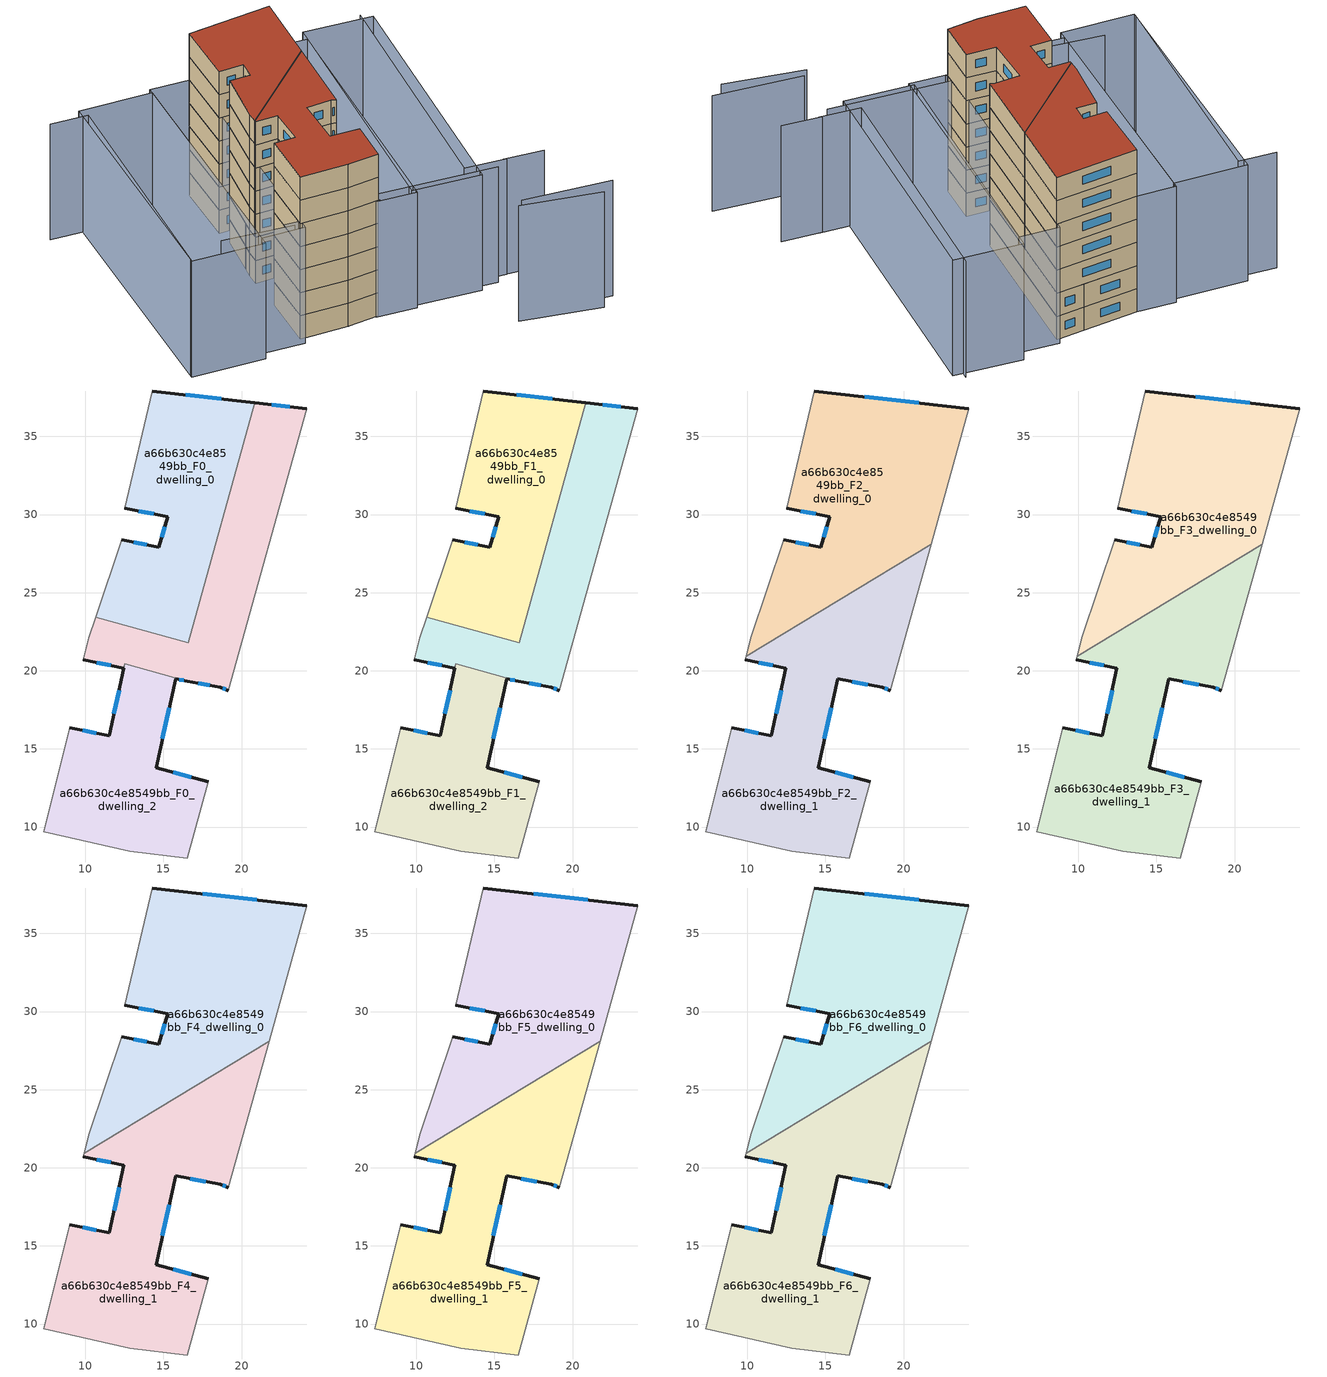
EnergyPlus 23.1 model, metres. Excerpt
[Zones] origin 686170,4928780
a66b630c4e8549bb_F0_dwelling_0
 floor ground (EU_floor_Construction): 20.84,37.16 16.57,21.78 10.65,23.43 12.33,28.38 14.7,27.91 15.27,29.87 12.51,30.39 14.29,37.91 z0
 wall outside (EU_wall_Construction): 12.51,30.39 15.27,29.87 14.7,27.91 12.33,28.38 / 20.84,37.16 14.29,37.91 z0:3
 wall adiabatic (EU_wall_Construction): 14.29,37.91 12.51,30.39 / 12.33,28.38 10.65,23.43 z0:3
 wall to a66b630c4e8549bb_F0_dwelling_1 (EU_wall_Construction): 10.65,23.43 16.57,21.78 20.84,37.16 z0:3
 window (EU_Window_Construction): 15.08,29.23 14.89,28.55 / 13.41,30.22 14.37,30.04 / 18.71,37.4 16.42,37.66 / 13.93,28.06 13.1,28.23 z0.98:2.02
a66b630c4e8549bb_F0_dwelling_1
 floor ground (EU_floor_Construction): 24.17,36.77 19.16,18.74 18.63,18.95 16.53,19.34 12.52,20.45 12.46,20.17 9.88,20.7 10.21,22.13 10.65,23.43 16.57,21.78 20.84,37.16 z0
 wall outside (EU_wall_Construction): 24.17,36.77 20.84,37.16 / 16.53,19.34 18.63,18.95 19.16,18.74 / 9.88,20.7 12.46,20.17 z0:3
 wall adiabatic (EU_wall_Construction): 10.65,23.43 10.21,22.13 9.88,20.7 / 19.16,18.74 24.17,36.77 z0:3
 wall to a66b630c4e8549bb_F0_dwelling_2 (EU_wall_Construction): 12.46,20.17 12.52,20.45 16.53,19.34 z0:3
 window (EU_Window_Construction): 23.08,36.9 21.92,37.03 / 18.8,18.88 18.99,18.81 / 17.22,19.21 17.95,19.08 / 10.72,20.53 11.62,20.34 z0.98:2.02
a66b630c4e8549bb_F0_dwelling_2
 floor ground (EU_floor_Construction): 16.53,19.34 15.77,19.48 14.53,13.8 17.85,12.91 16.53,8.02 12.83,8.46 7.34,9.7 9.01,16.35 11.53,15.84 12.52,20.45 z0
 wall outside (EU_wall_Construction): 17.85,12.91 14.53,13.8 15.77,19.48 16.53,19.34 / 12.46,20.17 11.53,15.84 9.01,16.35 z0:3
 wall adiabatic (EU_wall_Construction): 9.01,16.35 7.34,9.7 12.83,8.46 16.53,8.02 17.85,12.91 z0:3
 window (EU_Window_Construction): 14.93,15.65 15.37,17.63 / 16.77,13.2 15.61,13.51 / 10.71,16.01 9.83,16.18 / 12.16,18.76 11.83,17.25 / 16.02,19.43 16.29,19.38 z0.98:2.02
a66b630c4e8549bb_F1_dwelling_0
 floor to a66b630c4e8549bb_F0_dwelling_0 (EU_floor_Construction): 20.84,37.16 16.57,21.78 10.65,23.43 12.33,28.38 14.7,27.91 15.27,29.87 12.51,30.39 14.29,37.91 z3
 wall outside (EU_wall_Construction): 12.51,30.39 15.27,29.87 14.7,27.91 12.33,28.38 / 20.84,37.16 14.29,37.91 z3:6
 wall adiabatic (EU_wall_Construction): 14.29,37.91 12.51,30.39 / 12.33,28.38 10.65,23.43 z3:6
 wall to a66b630c4e8549bb_F1_dwelling_1 (EU_wall_Construction): 10.65,23.43 16.57,21.78 20.84,37.16 z3:6
 window (EU_Window_Construction): 15.08,29.23 14.89,28.55 / 13.41,30.22 14.37,30.04 / 18.71,37.4 16.42,37.66 / 13.93,28.06 13.1,28.23 z3.98:5.02
a66b630c4e8549bb_F1_dwelling_1
 floor to a66b630c4e8549bb_F0_dwelling_1 (EU_floor_Construction): 24.17,36.77 19.16,18.74 18.63,18.95 16.53,19.34 12.52,20.45 12.46,20.17 9.88,20.7 10.21,22.13 10.65,23.43 16.57,21.78 20.84,37.16 z3
 wall outside (EU_wall_Construction): 24.17,36.77 20.84,37.16 / 16.53,19.34 18.63,18.95 19.16,18.74 / 9.88,20.7 12.46,20.17 z3:6
 wall adiabatic (EU_wall_Construction): 10.65,23.43 10.21,22.13 9.88,20.7 / 19.16,18.74 24.17,36.77 z3:6
 wall to a66b630c4e8549bb_F1_dwelling_2 (EU_wall_Construction): 12.46,20.17 12.52,20.45 16.53,19.34 z3:6
 window (EU_Window_Construction): 23.08,36.9 21.92,37.03 / 18.8,18.88 18.99,18.81 / 17.22,19.21 17.95,19.08 / 10.72,20.53 11.62,20.34 z3.98:5.02
a66b630c4e8549bb_F1_dwelling_2
 floor to a66b630c4e8549bb_F0_dwelling_2 (EU_floor_Construction): 16.53,19.34 15.77,19.48 14.53,13.8 17.85,12.91 16.53,8.02 12.83,8.46 7.34,9.7 9.01,16.35 11.53,15.84 12.52,20.45 z3
 wall outside (EU_wall_Construction): 17.85,12.91 14.53,13.8 15.77,19.48 16.53,19.34 / 12.46,20.17 11.53,15.84 9.01,16.35 z3:6
 wall adiabatic (EU_wall_Construction): 9.01,16.35 7.34,9.7 12.83,8.46 16.53,8.02 17.85,12.91 z3:6
 window (EU_Window_Construction): 14.93,15.65 15.37,17.63 / 16.77,13.2 15.61,13.51 / 10.71,16.01 9.83,16.18 / 12.16,18.76 11.83,17.25 / 16.02,19.43 16.29,19.38 z3.98:5.02
a66b630c4e8549bb_F2_dwelling_0
 floor to a66b630c4e8549bb_F1_dwelling_0 (EU_floor_Construction): 20.84,37.16 17.63,25.6 12.99,22.78 10.65,23.43 12.33,28.38 14.7,27.91 15.27,29.87 12.51,30.39 14.29,37.91 z6
 floor to a66b630c4e8549bb_F1_dwelling_1 (EU_floor_Construction): 24.17,36.77 21.76,28.11 17.63,25.6 20.84,37.16 z6; 12.99,22.78 9.93,20.92 10.21,22.13 10.65,23.43 z6
 wall outside (EU_wall_Construction): 12.51,30.39 15.27,29.87 14.7,27.91 12.33,28.38 / 24.17,36.77 14.29,37.91 z6:9
 wall adiabatic (EU_wall_Construction): 14.29,37.91 12.51,30.39 / 21.76,28.11 24.17,36.77 / 12.33,28.38 10.21,22.13 9.93,20.92 z6:9
 wall to a66b630c4e8549bb_F2_dwelling_1 (EU_wall_Construction): 9.93,20.92 21.76,28.11 z6:9
 window (EU_Window_Construction): 15.08,29.23 14.89,28.55 / 13.41,30.22 14.37,30.04 / 20.95,37.14 17.5,37.54 / 13.93,28.06 13.1,28.23 z6.98:8.02
a66b630c4e8549bb_F2_dwelling_1
 floor to a66b630c4e8549bb_F1_dwelling_0 (EU_floor_Construction): 17.63,25.6 16.57,21.78 12.99,22.78 z6
 floor to a66b630c4e8549bb_F1_dwelling_1 (EU_floor_Construction): 16.57,21.78 15.79,19.54 12.52,20.45 12.46,20.17 9.88,20.7 9.93,20.92 12.99,22.78 z6; 21.76,28.11 19.16,18.74 18.63,18.95 16.53,19.34 15.79,19.54 16.57,21.78 17.63,25.6 z6
 floor to a66b630c4e8549bb_F1_dwelling_2 (EU_floor_Construction): 15.79,19.54 15.77,19.48 14.53,13.8 17.85,12.91 16.53,8.02 12.83,8.46 7.34,9.7 9.01,16.35 11.53,15.84 12.52,20.45 z6; 16.53,19.34 15.77,19.48 15.79,19.54 z6
 wall outside (EU_wall_Construction): 17.85,12.91 14.53,13.8 15.77,19.48 18.63,18.95 19.16,18.74 / 9.88,20.7 12.46,20.17 11.53,15.84 9.01,16.35 z6:9
 wall adiabatic (EU_wall_Construction): 9.93,20.92 9.88,20.7 / 19.16,18.74 21.76,28.11 / 9.01,16.35 7.34,9.7 12.83,8.46 16.53,8.02 17.85,12.91 z6:9
 window (EU_Window_Construction): 18.8,18.88 18.99,18.81 / 16.7,19.31 17.7,19.12 / 14.93,15.65 15.37,17.63 / 16.77,13.2 15.61,13.51 / 10.71,16.01 9.83,16.18 / 12.16,18.76 11.83,17.25 / 10.72,20.53 11.62,20.34 z6.98:8.02
a66b630c4e8549bb_F3_dwelling_0
 floor to a66b630c4e8549bb_F2_dwelling_0 (EU_floor_Construction): 24.17,36.77 21.76,28.11 9.93,20.92 10.21,22.13 12.33,28.38 14.7,27.91 15.27,29.87 12.51,30.39 14.29,37.91 z9
 wall outside (EU_wall_Construction): 12.51,30.39 15.27,29.87 14.7,27.91 12.33,28.38 / 24.17,36.77 14.29,37.91 z9:12
 wall adiabatic (EU_wall_Construction): 14.29,37.91 12.51,30.39 / 21.76,28.11 24.17,36.77 / 12.33,28.38 10.21,22.13 9.93,20.92 z9:12
 wall to a66b630c4e8549bb_F3_dwelling_1 (EU_wall_Construction): 9.93,20.92 21.76,28.11 z9:12
 window (EU_Window_Construction): 15.08,29.23 14.89,28.55 / 13.41,30.22 14.37,30.04 / 20.95,37.14 17.5,37.54 / 13.93,28.06 13.1,28.23 z9.98:11.02
a66b630c4e8549bb_F3_dwelling_1
 floor to a66b630c4e8549bb_F2_dwelling_1 (EU_floor_Construction): 21.76,28.11 19.16,18.74 18.63,18.95 15.77,19.48 14.53,13.8 17.85,12.91 16.53,8.02 12.83,8.46 7.34,9.7 9.01,16.35 11.53,15.84 12.46,20.17 9.88,20.7 9.93,20.92 z9
 wall outside (EU_wall_Construction): 17.85,12.91 14.53,13.8 15.77,19.48 18.63,18.95 19.16,18.74 / 9.88,20.7 12.46,20.17 11.53,15.84 9.01,16.35 z9:12
 wall adiabatic (EU_wall_Construction): 9.93,20.92 9.88,20.7 / 19.16,18.74 21.76,28.11 / 9.01,16.35 7.34,9.7 12.83,8.46 16.53,8.02 17.85,12.91 z9:12
 window (EU_Window_Construction): 18.8,18.88 18.99,18.81 / 16.7,19.31 17.7,19.12 / 14.93,15.65 15.37,17.63 / 16.77,13.2 15.61,13.51 / 10.71,16.01 9.83,16.18 / 12.16,18.76 11.83,17.25 / 10.72,20.53 11.62,20.34 z9.98:11.02
a66b630c4e8549bb_F4_dwelling_0
 floor to a66b630c4e8549bb_F3_dwelling_0 (EU_floor_Construction): 24.17,36.77 21.76,28.11 9.93,20.92 10.21,22.13 12.33,28.38 14.7,27.91 15.27,29.87 12.51,30.39 14.29,37.91 z12
 wall outside (EU_wall_Construction): 12.51,30.39 15.27,29.87 14.7,27.91 12.33,28.38 / 24.17,36.77 14.29,37.91 z12:15
 wall adiabatic (EU_wall_Construction): 14.29,37.91 12.51,30.39 / 21.76,28.11 24.17,36.77 / 12.33,28.38 10.21,22.13 9.93,20.92 z12:15
 wall to a66b630c4e8549bb_F4_dwelling_1 (EU_wall_Construction): 9.93,20.92 21.76,28.11 z12:15
 window (EU_Window_Construction): 15.08,29.23 14.89,28.55 / 13.41,30.22 14.37,30.04 / 20.95,37.14 17.5,37.54 / 13.93,28.06 13.1,28.23 z12.98:14.02
a66b630c4e8549bb_F4_dwelling_1
 floor to a66b630c4e8549bb_F3_dwelling_1 (EU_floor_Construction): 21.76,28.11 19.16,18.74 18.63,18.95 15.77,19.48 14.53,13.8 17.85,12.91 16.53,8.02 12.83,8.46 7.34,9.7 9.01,16.35 11.53,15.84 12.46,20.17 9.88,20.7 9.93,20.92 z12
 wall outside (EU_wall_Construction): 17.85,12.91 14.53,13.8 15.77,19.48 18.63,18.95 19.16,18.74 / 9.88,20.7 12.46,20.17 11.53,15.84 9.01,16.35 z12:15
 wall adiabatic (EU_wall_Construction): 9.93,20.92 9.88,20.7 / 19.16,18.74 21.76,28.11 / 9.01,16.35 7.34,9.7 12.83,8.46 16.53,8.02 17.85,12.91 z12:15
 window (EU_Window_Construction): 18.8,18.88 18.99,18.81 / 16.7,19.31 17.7,19.12 / 14.93,15.65 15.37,17.63 / 16.77,13.2 15.61,13.51 / 10.71,16.01 9.83,16.18 / 12.16,18.76 11.83,17.25 / 10.72,20.53 11.62,20.34 z12.98:14.02
a66b630c4e8549bb_F5_dwelling_0
 floor to a66b630c4e8549bb_F4_dwelling_0 (EU_floor_Construction): 24.17,36.77 21.76,28.11 9.93,20.92 10.21,22.13 12.33,28.38 14.7,27.91 15.27,29.87 12.51,30.39 14.29,37.91 z15
 wall outside (EU_wall_Construction): 12.51,30.39 15.27,29.87 14.7,27.91 12.33,28.38 / 24.17,36.77 14.29,37.91 z15:18
 wall adiabatic (EU_wall_Construction): 14.29,37.91 12.51,30.39 / 21.76,28.11 24.17,36.77 / 12.33,28.38 10.21,22.13 9.93,20.92 z15:18
 wall to a66b630c4e8549bb_F5_dwelling_1 (EU_wall_Construction): 9.93,20.92 21.76,28.11 z15:18
 window (EU_Window_Construction): 15.08,29.23 14.89,28.55 / 13.41,30.22 14.37,30.04 / 20.95,37.14 17.5,37.54 / 13.93,28.06 13.1,28.23 z15.98:17.02
a66b630c4e8549bb_F5_dwelling_1
 floor to a66b630c4e8549bb_F4_dwelling_1 (EU_floor_Construction): 21.76,28.11 19.16,18.74 18.63,18.95 15.77,19.48 14.53,13.8 17.85,12.91 16.53,8.02 12.83,8.46 7.34,9.7 9.01,16.35 11.53,15.84 12.46,20.17 9.88,20.7 9.93,20.92 z15
 wall outside (EU_wall_Construction): 17.85,12.91 14.53,13.8 15.77,19.48 18.63,18.95 19.16,18.74 / 9.88,20.7 12.46,20.17 11.53,15.84 9.01,16.35 z15:18
 wall adiabatic (EU_wall_Construction): 9.93,20.92 9.88,20.7 / 19.16,18.74 21.76,28.11 / 9.01,16.35 7.34,9.7 12.83,8.46 16.53,8.02 17.85,12.91 z15:18
 window (EU_Window_Construction): 18.8,18.88 18.99,18.81 / 16.7,19.31 17.7,19.12 / 14.93,15.65 15.37,17.63 / 16.77,13.2 15.61,13.51 / 10.71,16.01 9.83,16.18 / 12.16,18.76 11.83,17.25 / 10.72,20.53 11.62,20.34 z15.98:17.02
a66b630c4e8549bb_F6_dwelling_0
 floor to a66b630c4e8549bb_F5_dwelling_0 (EU_floor_Construction): 24.17,36.77 21.76,28.11 9.93,20.92 10.21,22.13 12.33,28.38 14.7,27.91 15.27,29.87 12.51,30.39 14.29,37.91 z18
 wall outside (EU_wall_Construction): 12.51,30.39 15.27,29.87 14.7,27.91 12.33,28.38 / 24.17,36.77 14.29,37.91 z18:21
 wall adiabatic (EU_wall_Construction): 14.29,37.91 12.51,30.39 / 21.76,28.11 24.17,36.77 / 12.33,28.38 10.21,22.13 9.93,20.92 z18:21
 wall to a66b630c4e8549bb_F6_dwelling_1 (EU_wall_Construction): 9.93,20.92 21.76,28.11 z18:21
 window (EU_Window_Construction): 15.08,29.23 14.89,28.55 / 13.41,30.22 14.37,30.04 / 20.95,37.14 17.5,37.54 / 13.93,28.06 13.1,28.23 z18.98:20.02
 roof outside (EU_roof_Construction): 21.76,28.11 24.17,36.77 14.29,37.91 12.51,30.39 15.27,29.87 14.7,27.91 12.33,28.38 10.21,22.13 9.93,20.92 z21
a66b630c4e8549bb_F6_dwelling_1
 floor to a66b630c4e8549bb_F5_dwelling_1 (EU_floor_Construction): 21.76,28.11 19.16,18.74 18.63,18.95 15.77,19.48 14.53,13.8 17.85,12.91 16.53,8.02 12.83,8.46 7.34,9.7 9.01,16.35 11.53,15.84 12.46,20.17 9.88,20.7 9.93,20.92 z18
 wall outside (EU_wall_Construction): 17.85,12.91 14.53,13.8 15.77,19.48 18.63,18.95 19.16,18.74 / 9.88,20.7 12.46,20.17 11.53,15.84 9.01,16.35 z18:21
 wall adiabatic (EU_wall_Construction): 9.93,20.92 9.88,20.7 / 19.16,18.74 21.76,28.11 / 9.01,16.35 7.34,9.7 12.83,8.46 16.53,8.02 17.85,12.91 z18:21
 window (EU_Window_Construction): 18.8,18.88 18.99,18.81 / 16.7,19.31 17.7,19.12 / 14.93,15.65 15.37,17.63 / 16.77,13.2 15.61,13.51 / 10.71,16.01 9.83,16.18 / 12.16,18.76 11.83,17.25 / 10.72,20.53 11.62,20.34 z18.98:20.02
 roof outside (EU_roof_Construction): 16.53,8.02 17.85,12.91 14.53,13.8 15.77,19.48 18.63,18.95 19.16,18.74 21.76,28.11 9.93,20.92 9.88,20.7 12.46,20.17 11.53,15.84 9.01,16.35 7.34,9.7 12.83,8.46 z21
shading: 28.59,-1.3 38.54,-4.31 / 16.81,9.07 30.44,5.1 / 11.86,9.42 16.72,7.96 / 5.9,10.49 12.92,8.43 / -1.23,12.3 6.68,9.76 / 36.51,-5.42 27.73,-1.95 / 36.18,4.58 31.68,5.89 / 32.06,5.74 27.42,7.1 / 27.42,7.1 36,36.31 / -2.41,40.53 1.83,39.34 / 1.83,39.34 -6,11.4 / 20.41,7.22 29.2,37.54 / 29.2,37.54 36.96,35.29 / 36.96,35.29 28.17,4.96 / 28.17,4.96 20.41,7.22 / 28.82,36.24 20.74,6.7 / 20.74,6.7 16.2,7.94 / 16.2,7.94 24.29,37.48 / 24.29,37.48 28.82,36.24 / 2.46,10.03 9.86,39.04 / 9.86,39.04 14.73,37.8 / 14.73,37.8 7.33,8.79 / 7.33,8.79 2.46,10.03 / 9.72,38.44 2.21,9.07 / 2.21,9.07 -6.05,11.19 / -6.05,11.19 1.46,40.55 / 1.46,40.55 9.72,38.44 z0:15
[Building]
EU S2 Campaign: North Axis=0; Terrain=City; Solar Distribution=FullExterior
[Site:Location]
Bologna: Latitude=44.5; Longitude=11.25; Time Zone=1; Elevation=37
[SizingPeriod:WeatherFileDays]
AnnualSizingPeriod: Begin Month=1; Begin Day of Month=1; End Month=12; End Day of Month=31; Day of Week for Start Day=Monday; Use Weather File Daylight Saving Period=No; Use Weather File Rain and Snow Indicators=No
[MATERIAL]
EU_InternalMass_Material: Roughness=MediumRough; Thickness=0.1; Conductivity=1; Density=1800; Specific Heat=900; Thermal Absorptance=0.9; Solar Absorptance=0.7; Visible Absorptance=0.7
[MATERIAL:NOMASS] Roughness=MediumRough; Thermal Absorptance=0.9; Solar Absorptance=0.7; Visible Absorptance=0.7
Name | Thermal Resistance
EU_wall_NoMass | 0.905828
EU_roof_NoMass | 0.37593
EU_floor_NoMass | 0.67114
[WINDOWMATERIAL:SIMPLEGLAZINGSYSTEM]
EU_Window_SimpleGlazing: UFactor=4.52486; Solar Heat Gain Coefficient=0.85; Visible Transmittance=0.85
[CONSTRUCTION]
EU_wall_Construction: EU_wall_NoMass
EU_roof_Construction: EU_roof_NoMass
EU_floor_Construction: EU_floor_NoMass
EU_InternalMass_Construction: EU_InternalMass_Material
EU_Window_Construction: EU_Window_SimpleGlazing
[ZONE] Type=1; Multiplier=1; Ceiling Height=autocalculate; Floor Area=autocalculate; Part of Total Floor Area=Yes
Name | Volume
a66b630c4e8549bb_F0_dwelling_0 | 271.476
a66b630c4e8549bb_F1_dwelling_0 | 271.477
a66b630c4e8549bb_F2_dwelling_0 | 363.251
a66b630c4e8549bb_F3_dwelling_0; a66b630c4e8549bb_F4_dwelling_0; a66b630c4e8549bb_F5_dwelling_0; a66b630c4e8549bb_F6_dwelling_0 | 363.255
a66b630c4e8549bb_F0_dwelling_1; a66b630c4e8549bb_F1_dwelling_1 | 230.485
a66b630c4e8549bb_F2_dwelling_1; a66b630c4e8549bb_F3_dwelling_1; a66b630c4e8549bb_F4_dwelling_1; a66b630c4e8549bb_F5_dwelling_1; a66b630c4e8549bb_F6_dwelling_1 | 363.254
a66b630c4e8549bb_F0_dwelling_2; a66b630c4e8549bb_F1_dwelling_2 | 224.551
[INTERNALMASS] Construction=EU_InternalMass_Construction
Name | Zone or ZoneList | Surface Area
a66b630c4e8549bb_F0_dwelling_0_EU_InternalMass | a66b630c4e8549bb_F0_dwelling_0 | 90.4938
a66b630c4e8549bb_F0_dwelling_1_EU_InternalMass | a66b630c4e8549bb_F0_dwelling_1 | 76.8276
a66b630c4e8549bb_F0_dwelling_2_EU_InternalMass | a66b630c4e8549bb_F0_dwelling_2 | 74.851
a66b630c4e8549bb_F1_dwelling_0_EU_InternalMass | a66b630c4e8549bb_F1_dwelling_0 | 90.4938
a66b630c4e8549bb_F1_dwelling_1_EU_InternalMass | a66b630c4e8549bb_F1_dwelling_1 | 76.8276
a66b630c4e8549bb_F1_dwelling_2_EU_InternalMass | a66b630c4e8549bb_F1_dwelling_2 | 74.851
a66b630c4e8549bb_F2_dwelling_0_EU_InternalMass | a66b630c4e8549bb_F2_dwelling_0 | 121.085
a66b630c4e8549bb_F2_dwelling_1_EU_InternalMass | a66b630c4e8549bb_F2_dwelling_1 | 121.085
a66b630c4e8549bb_F3_dwelling_0_EU_InternalMass | a66b630c4e8549bb_F3_dwelling_0 | 121.085
a66b630c4e8549bb_F3_dwelling_1_EU_InternalMass | a66b630c4e8549bb_F3_dwelling_1 | 121.085
a66b630c4e8549bb_F4_dwelling_0_EU_InternalMass | a66b630c4e8549bb_F4_dwelling_0 | 121.085
a66b630c4e8549bb_F4_dwelling_1_EU_InternalMass | a66b630c4e8549bb_F4_dwelling_1 | 121.085
a66b630c4e8549bb_F5_dwelling_0_EU_InternalMass | a66b630c4e8549bb_F5_dwelling_0 | 121.085
a66b630c4e8549bb_F5_dwelling_1_EU_InternalMass | a66b630c4e8549bb_F5_dwelling_1 | 121.085
a66b630c4e8549bb_F6_dwelling_0_EU_InternalMass | a66b630c4e8549bb_F6_dwelling_0 | 121.085
a66b630c4e8549bb_F6_dwelling_1_EU_InternalMass | a66b630c4e8549bb_F6_dwelling_1 | 121.085
[OTHEREQUIPMENT] Fuel Type=Electricity; Design Level Calculation Method=Watts/Area; Power per Zone Floor Area=1; Fraction Latent=0; Fraction Radiant=0; Fraction Lost=0; Carbon Dioxide Generation Rate=0; EndUse Subcategory=EU_Step8_InternalGains
Name | Zone or ZoneList or Space or SpaceList | Schedule
EU_Step8_InternalGain_a66b630c4e8549bb_F0_dwelling_0_f000 | a66b630c4e8549bb_F0_dwelling_0 | EU_Step8_GainSchedule_a66b630c4e8549bb_F0_dwelling_0_f000
EU_Step8_InternalGain_a66b630c4e8549bb_F0_dwelling_1_f000 | a66b630c4e8549bb_F0_dwelling_1 | EU_Step8_GainSchedule_a66b630c4e8549bb_F0_dwelling_1_f000
EU_Step8_InternalGain_a66b630c4e8549bb_F0_dwelling_2_f000 | a66b630c4e8549bb_F0_dwelling_2 | EU_Step8_GainSchedule_a66b630c4e8549bb_F0_dwelling_2_f000
EU_Step8_InternalGain_a66b630c4e8549bb_F1_dwelling_0_f000 | a66b630c4e8549bb_F1_dwelling_0 | EU_Step8_GainSchedule_a66b630c4e8549bb_F1_dwelling_0_f000
EU_Step8_InternalGain_a66b630c4e8549bb_F1_dwelling_1_f000 | a66b630c4e8549bb_F1_dwelling_1 | EU_Step8_GainSchedule_a66b630c4e8549bb_F1_dwelling_1_f000
EU_Step8_InternalGain_a66b630c4e8549bb_F1_dwelling_2_f000 | a66b630c4e8549bb_F1_dwelling_2 | EU_Step8_GainSchedule_a66b630c4e8549bb_F1_dwelling_2_f000
EU_Step8_InternalGain_a66b630c4e8549bb_F2_dwelling_0_f000 | a66b630c4e8549bb_F2_dwelling_0 | EU_Step8_GainSchedule_a66b630c4e8549bb_F2_dwelling_0_f000
EU_Step8_InternalGain_a66b630c4e8549bb_F2_dwelling_1_f000 | a66b630c4e8549bb_F2_dwelling_1 | EU_Step8_GainSchedule_a66b630c4e8549bb_F2_dwelling_1_f000
EU_Step8_InternalGain_a66b630c4e8549bb_F3_dwelling_0_f000 | a66b630c4e8549bb_F3_dwelling_0 | EU_Step8_GainSchedule_a66b630c4e8549bb_F3_dwelling_0_f000
EU_Step8_InternalGain_a66b630c4e8549bb_F3_dwelling_1_f000 | a66b630c4e8549bb_F3_dwelling_1 | EU_Step8_GainSchedule_a66b630c4e8549bb_F3_dwelling_1_f000
EU_Step8_InternalGain_a66b630c4e8549bb_F4_dwelling_0_f000 | a66b630c4e8549bb_F4_dwelling_0 | EU_Step8_GainSchedule_a66b630c4e8549bb_F4_dwelling_0_f000
EU_Step8_InternalGain_a66b630c4e8549bb_F4_dwelling_1_f000 | a66b630c4e8549bb_F4_dwelling_1 | EU_Step8_GainSchedule_a66b630c4e8549bb_F4_dwelling_1_f000
EU_Step8_InternalGain_a66b630c4e8549bb_F5_dwelling_0_f000 | a66b630c4e8549bb_F5_dwelling_0 | EU_Step8_GainSchedule_a66b630c4e8549bb_F5_dwelling_0_f000
EU_Step8_InternalGain_a66b630c4e8549bb_F5_dwelling_1_f000 | a66b630c4e8549bb_F5_dwelling_1 | EU_Step8_GainSchedule_a66b630c4e8549bb_F5_dwelling_1_f000
EU_Step8_InternalGain_a66b630c4e8549bb_F6_dwelling_0_f000 | a66b630c4e8549bb_F6_dwelling_0 | EU_Step8_GainSchedule_a66b630c4e8549bb_F6_dwelling_0_f000
EU_Step8_InternalGain_a66b630c4e8549bb_F6_dwelling_1_f000 | a66b630c4e8549bb_F6_dwelling_1 | EU_Step8_GainSchedule_a66b630c4e8549bb_F6_dwelling_1_f000
[ZONEVENTILATION:DESIGNFLOWRATE] Schedule=EU_AlwaysOn; Design Flow Rate Calculation Method=AirChanges/Hour; Air Changes per Hour=0.73129; Ventilation Type=Natural; Fan Pressure Rise=0; Fan Total Efficiency=1; Constant Term Coefficient=1; Temperature Term Coefficient=0; Velocity Term Coefficient=0; Velocity Squared Term Coefficient=0; Minimum Indoor Temperature=-100; Maximum Indoor Temperature=100; Delta Temperature=-100; Minimum Outdoor Temperature=-100; Maximum Outdoor Temperature=100; Maximum Wind Speed=40
Name | Zone or ZoneList or Space or SpaceList
EU_ConstantAir_a66b630c4e8549bb_F0_dwelling_0 | a66b630c4e8549bb_F0_dwelling_0
EU_ConstantAir_a66b630c4e8549bb_F0_dwelling_1 | a66b630c4e8549bb_F0_dwelling_1
EU_ConstantAir_a66b630c4e8549bb_F0_dwelling_2 | a66b630c4e8549bb_F0_dwelling_2
EU_ConstantAir_a66b630c4e8549bb_F1_dwelling_0 | a66b630c4e8549bb_F1_dwelling_0
EU_ConstantAir_a66b630c4e8549bb_F1_dwelling_1 | a66b630c4e8549bb_F1_dwelling_1
EU_ConstantAir_a66b630c4e8549bb_F1_dwelling_2 | a66b630c4e8549bb_F1_dwelling_2
EU_ConstantAir_a66b630c4e8549bb_F2_dwelling_0 | a66b630c4e8549bb_F2_dwelling_0
EU_ConstantAir_a66b630c4e8549bb_F2_dwelling_1 | a66b630c4e8549bb_F2_dwelling_1
EU_ConstantAir_a66b630c4e8549bb_F3_dwelling_0 | a66b630c4e8549bb_F3_dwelling_0
EU_ConstantAir_a66b630c4e8549bb_F3_dwelling_1 | a66b630c4e8549bb_F3_dwelling_1
EU_ConstantAir_a66b630c4e8549bb_F4_dwelling_0 | a66b630c4e8549bb_F4_dwelling_0
EU_ConstantAir_a66b630c4e8549bb_F4_dwelling_1 | a66b630c4e8549bb_F4_dwelling_1
EU_ConstantAir_a66b630c4e8549bb_F5_dwelling_0 | a66b630c4e8549bb_F5_dwelling_0
EU_ConstantAir_a66b630c4e8549bb_F5_dwelling_1 | a66b630c4e8549bb_F5_dwelling_1
EU_ConstantAir_a66b630c4e8549bb_F6_dwelling_0 | a66b630c4e8549bb_F6_dwelling_0
EU_ConstantAir_a66b630c4e8549bb_F6_dwelling_1 | a66b630c4e8549bb_F6_dwelling_1
[HVACTEMPLATE:THERMOSTAT] Constant Heating Setpoint=20; Constant Cooling Setpoint=50
EU_HeatOnly_a66b630c4e8549bb_F0_dwelling_0; EU_HeatOnly_a66b630c4e8549bb_F0_dwelling_1; EU_HeatOnly_a66b630c4e8549bb_F0_dwelling_2; EU_HeatOnly_a66b630c4e8549bb_F1_dwelling_0; EU_HeatOnly_a66b630c4e8549bb_F1_dwelling_1; EU_HeatOnly_a66b630c4e8549bb_F1_dwelling_2; EU_HeatOnly_a66b630c4e8549bb_F2_dwelling_0; EU_HeatOnly_a66b630c4e8549bb_F2_dwelling_1; EU_HeatOnly_a66b630c4e8549bb_F3_dwelling_0; EU_HeatOnly_a66b630c4e8549bb_F3_dwelling_1; EU_HeatOnly_a66b630c4e8549bb_F4_dwelling_0; EU_HeatOnly_a66b630c4e8549bb_F4_dwelling_1; EU_HeatOnly_a66b630c4e8549bb_F5_dwelling_0; EU_HeatOnly_a66b630c4e8549bb_F5_dwelling_1; EU_HeatOnly_a66b630c4e8549bb_F6_dwelling_0; EU_HeatOnly_a66b630c4e8549bb_F6_dwelling_1
[HVACTEMPLATE:ZONE:IDEALLOADSAIRSYSTEM] System Availability Schedule=EU_AlwaysOn; Maximum Heating Supply Air Temperature=50; Minimum Cooling Supply Air Temperature=13; Maximum Heating Supply Air Humidity Ratio=0.0156; Minimum Cooling Supply Air Humidity Ratio=0.0077; Heating Limit=NoLimit; Cooling Limit=NoLimit; Heating Availability Schedule=EU_AlwaysOn; Cooling Availability Schedule=EU_CoolingOff; Dehumidification Control Type=ConstantSensibleHeatRatio; Cooling Sensible Heat Ratio=0.7; Dehumidification Setpoint=60; Humidification Control Type=None; Humidification Setpoint=30; Outdoor Air Method=None; Outdoor Air Flow Rate per Person=0.00944; Outdoor Air Flow Rate per Zone Floor Area=0; Outdoor Air Flow Rate per Zone=0; Demand Controlled Ventilation Type=None; Outdoor Air Economizer Type=NoEconomizer; Heat Recovery Type=None; Sensible Heat Recovery Effectiveness=0.7; Latent Heat Recovery Effectiveness=0.65
Name | Template Thermostat
a66b630c4e8549bb_F0_dwelling_0 | EU_HeatOnly_a66b630c4e8549bb_F0_dwelling_0
a66b630c4e8549bb_F0_dwelling_1 | EU_HeatOnly_a66b630c4e8549bb_F0_dwelling_1
a66b630c4e8549bb_F0_dwelling_2 | EU_HeatOnly_a66b630c4e8549bb_F0_dwelling_2
a66b630c4e8549bb_F1_dwelling_0 | EU_HeatOnly_a66b630c4e8549bb_F1_dwelling_0
a66b630c4e8549bb_F1_dwelling_1 | EU_HeatOnly_a66b630c4e8549bb_F1_dwelling_1
a66b630c4e8549bb_F1_dwelling_2 | EU_HeatOnly_a66b630c4e8549bb_F1_dwelling_2
a66b630c4e8549bb_F2_dwelling_0 | EU_HeatOnly_a66b630c4e8549bb_F2_dwelling_0
a66b630c4e8549bb_F2_dwelling_1 | EU_HeatOnly_a66b630c4e8549bb_F2_dwelling_1
a66b630c4e8549bb_F3_dwelling_0 | EU_HeatOnly_a66b630c4e8549bb_F3_dwelling_0
a66b630c4e8549bb_F3_dwelling_1 | EU_HeatOnly_a66b630c4e8549bb_F3_dwelling_1
a66b630c4e8549bb_F4_dwelling_0 | EU_HeatOnly_a66b630c4e8549bb_F4_dwelling_0
a66b630c4e8549bb_F4_dwelling_1 | EU_HeatOnly_a66b630c4e8549bb_F4_dwelling_1
a66b630c4e8549bb_F5_dwelling_0 | EU_HeatOnly_a66b630c4e8549bb_F5_dwelling_0
a66b630c4e8549bb_F5_dwelling_1 | EU_HeatOnly_a66b630c4e8549bb_F5_dwelling_1
a66b630c4e8549bb_F6_dwelling_0 | EU_HeatOnly_a66b630c4e8549bb_F6_dwelling_0
a66b630c4e8549bb_F6_dwelling_1 | EU_HeatOnly_a66b630c4e8549bb_F6_dwelling_1
[SIZING:ZONE] Zone Cooling Design Supply Air Temperature Input Method=SupplyAirTemperature; Zone Cooling Design Supply Air Temperature=13; Zone Heating Design Supply Air Temperature Input Method=SupplyAirTemperature; Zone Heating Design Supply Air Temperature=50; Zone Cooling Design Supply Air Humidity Ratio=0.008; Zone Heating Design Supply Air Humidity Ratio=0.008; Cooling Design Air Flow Method=DesignDay; Cooling Design Air Flow Rate=0; Cooling Minimum Air Flow per Zone Floor Area=0.000762; Cooling Minimum Air Flow=0; Cooling Minimum Air Flow Fraction=0.2; Heating Design Air Flow Method=DesignDay; Heating Design Air Flow Rate=0; Heating Maximum Air Flow per Zone Floor Area=0.002032; Heating Maximum Air Flow=0.141576; Heating Maximum Air Flow Fraction=0.3; Account for Dedicated Outdoor Air System=No; Dedicated Outdoor Air System Control Strategy=NeutralSupplyAir; Dedicated Outdoor Air Low Setpoint Temperature for Design=autosize; Dedicated Outdoor Air High Setpoint Temperature for Design=autosize; Zone Load Sizing Method=Sensible Load Only No Latent Load; Zone Latent Cooling Design Supply Air Humidity Ratio Input Method=HumidityRatioDifference; Zone Cooling Design Supply Air Humidity Ratio Difference=0.005; Zone Latent Heating Design Supply Air Humidity Ratio Input Method=HumidityRatioDifference; Zone Humidification Design Supply Air Humidity Ratio Difference=0.005
a66b630c4e8549bb_F0_dwelling_0; a66b630c4e8549bb_F0_dwelling_1; a66b630c4e8549bb_F0_dwelling_2; a66b630c4e8549bb_F1_dwelling_0; a66b630c4e8549bb_F1_dwelling_1; a66b630c4e8549bb_F1_dwelling_2; a66b630c4e8549bb_F2_dwelling_0; a66b630c4e8549bb_F2_dwelling_1; a66b630c4e8549bb_F3_dwelling_0; a66b630c4e8549bb_F3_dwelling_1; a66b630c4e8549bb_F4_dwelling_0; a66b630c4e8549bb_F4_dwelling_1; a66b630c4e8549bb_F5_dwelling_0; a66b630c4e8549bb_F5_dwelling_1; a66b630c4e8549bb_F6_dwelling_0; a66b630c4e8549bb_F6_dwelling_1
[SCHEDULE:CONSTANT]
Name | Hourly Value
EU_AlwaysOn | 1
EU_CoolingOff | 0
[SCHEDULE:FILE] Column Number=1; Rows to Skip at Top=0; Number of Hours of Data=8760; Column Separator=Comma; Interpolate to Timestep=No; Minutes per Item=60; Adjust Schedule for Daylight Savings=Yes
Name | File
EU_Step8_GainSchedule_a66b630c4e8549bb_F0_dwelling_0_f000 | ../../schedules/a66b630c4e8549bb/a66b630c4e8549bb_F0_dwelling_0_f000_gain.csv
EU_Step8_GainSchedule_a66b630c4e8549bb_F0_dwelling_1_f000 | ../../schedules/a66b630c4e8549bb/a66b630c4e8549bb_F0_dwelling_1_f000_gain.csv
EU_Step8_GainSchedule_a66b630c4e8549bb_F0_dwelling_2_f000 | ../../schedules/a66b630c4e8549bb/a66b630c4e8549bb_F0_dwelling_2_f000_gain.csv
EU_Step8_GainSchedule_a66b630c4e8549bb_F1_dwelling_0_f000 | ../../schedules/a66b630c4e8549bb/a66b630c4e8549bb_F1_dwelling_0_f000_gain.csv
EU_Step8_GainSchedule_a66b630c4e8549bb_F1_dwelling_1_f000 | ../../schedules/a66b630c4e8549bb/a66b630c4e8549bb_F1_dwelling_1_f000_gain.csv
EU_Step8_GainSchedule_a66b630c4e8549bb_F1_dwelling_2_f000 | ../../schedules/a66b630c4e8549bb/a66b630c4e8549bb_F1_dwelling_2_f000_gain.csv
EU_Step8_GainSchedule_a66b630c4e8549bb_F2_dwelling_0_f000 | ../../schedules/a66b630c4e8549bb/a66b630c4e8549bb_F2_dwelling_0_f000_gain.csv
EU_Step8_GainSchedule_a66b630c4e8549bb_F2_dwelling_1_f000 | ../../schedules/a66b630c4e8549bb/a66b630c4e8549bb_F2_dwelling_1_f000_gain.csv
EU_Step8_GainSchedule_a66b630c4e8549bb_F3_dwelling_0_f000 | ../../schedules/a66b630c4e8549bb/a66b630c4e8549bb_F3_dwelling_0_f000_gain.csv
EU_Step8_GainSchedule_a66b630c4e8549bb_F3_dwelling_1_f000 | ../../schedules/a66b630c4e8549bb/a66b630c4e8549bb_F3_dwelling_1_f000_gain.csv
EU_Step8_GainSchedule_a66b630c4e8549bb_F4_dwelling_0_f000 | ../../schedules/a66b630c4e8549bb/a66b630c4e8549bb_F4_dwelling_0_f000_gain.csv
EU_Step8_GainSchedule_a66b630c4e8549bb_F4_dwelling_1_f000 | ../../schedules/a66b630c4e8549bb/a66b630c4e8549bb_F4_dwelling_1_f000_gain.csv
EU_Step8_GainSchedule_a66b630c4e8549bb_F5_dwelling_0_f000 | ../../schedules/a66b630c4e8549bb/a66b630c4e8549bb_F5_dwelling_0_f000_gain.csv
EU_Step8_GainSchedule_a66b630c4e8549bb_F5_dwelling_1_f000 | ../../schedules/a66b630c4e8549bb/a66b630c4e8549bb_F5_dwelling_1_f000_gain.csv
EU_Step8_GainSchedule_a66b630c4e8549bb_F6_dwelling_0_f000 | ../../schedules/a66b630c4e8549bb/a66b630c4e8549bb_F6_dwelling_0_f000_gain.csv
EU_Step8_GainSchedule_a66b630c4e8549bb_F6_dwelling_1_f000 | ../../schedules/a66b630c4e8549bb/a66b630c4e8549bb_F6_dwelling_1_f000_gain.csv
